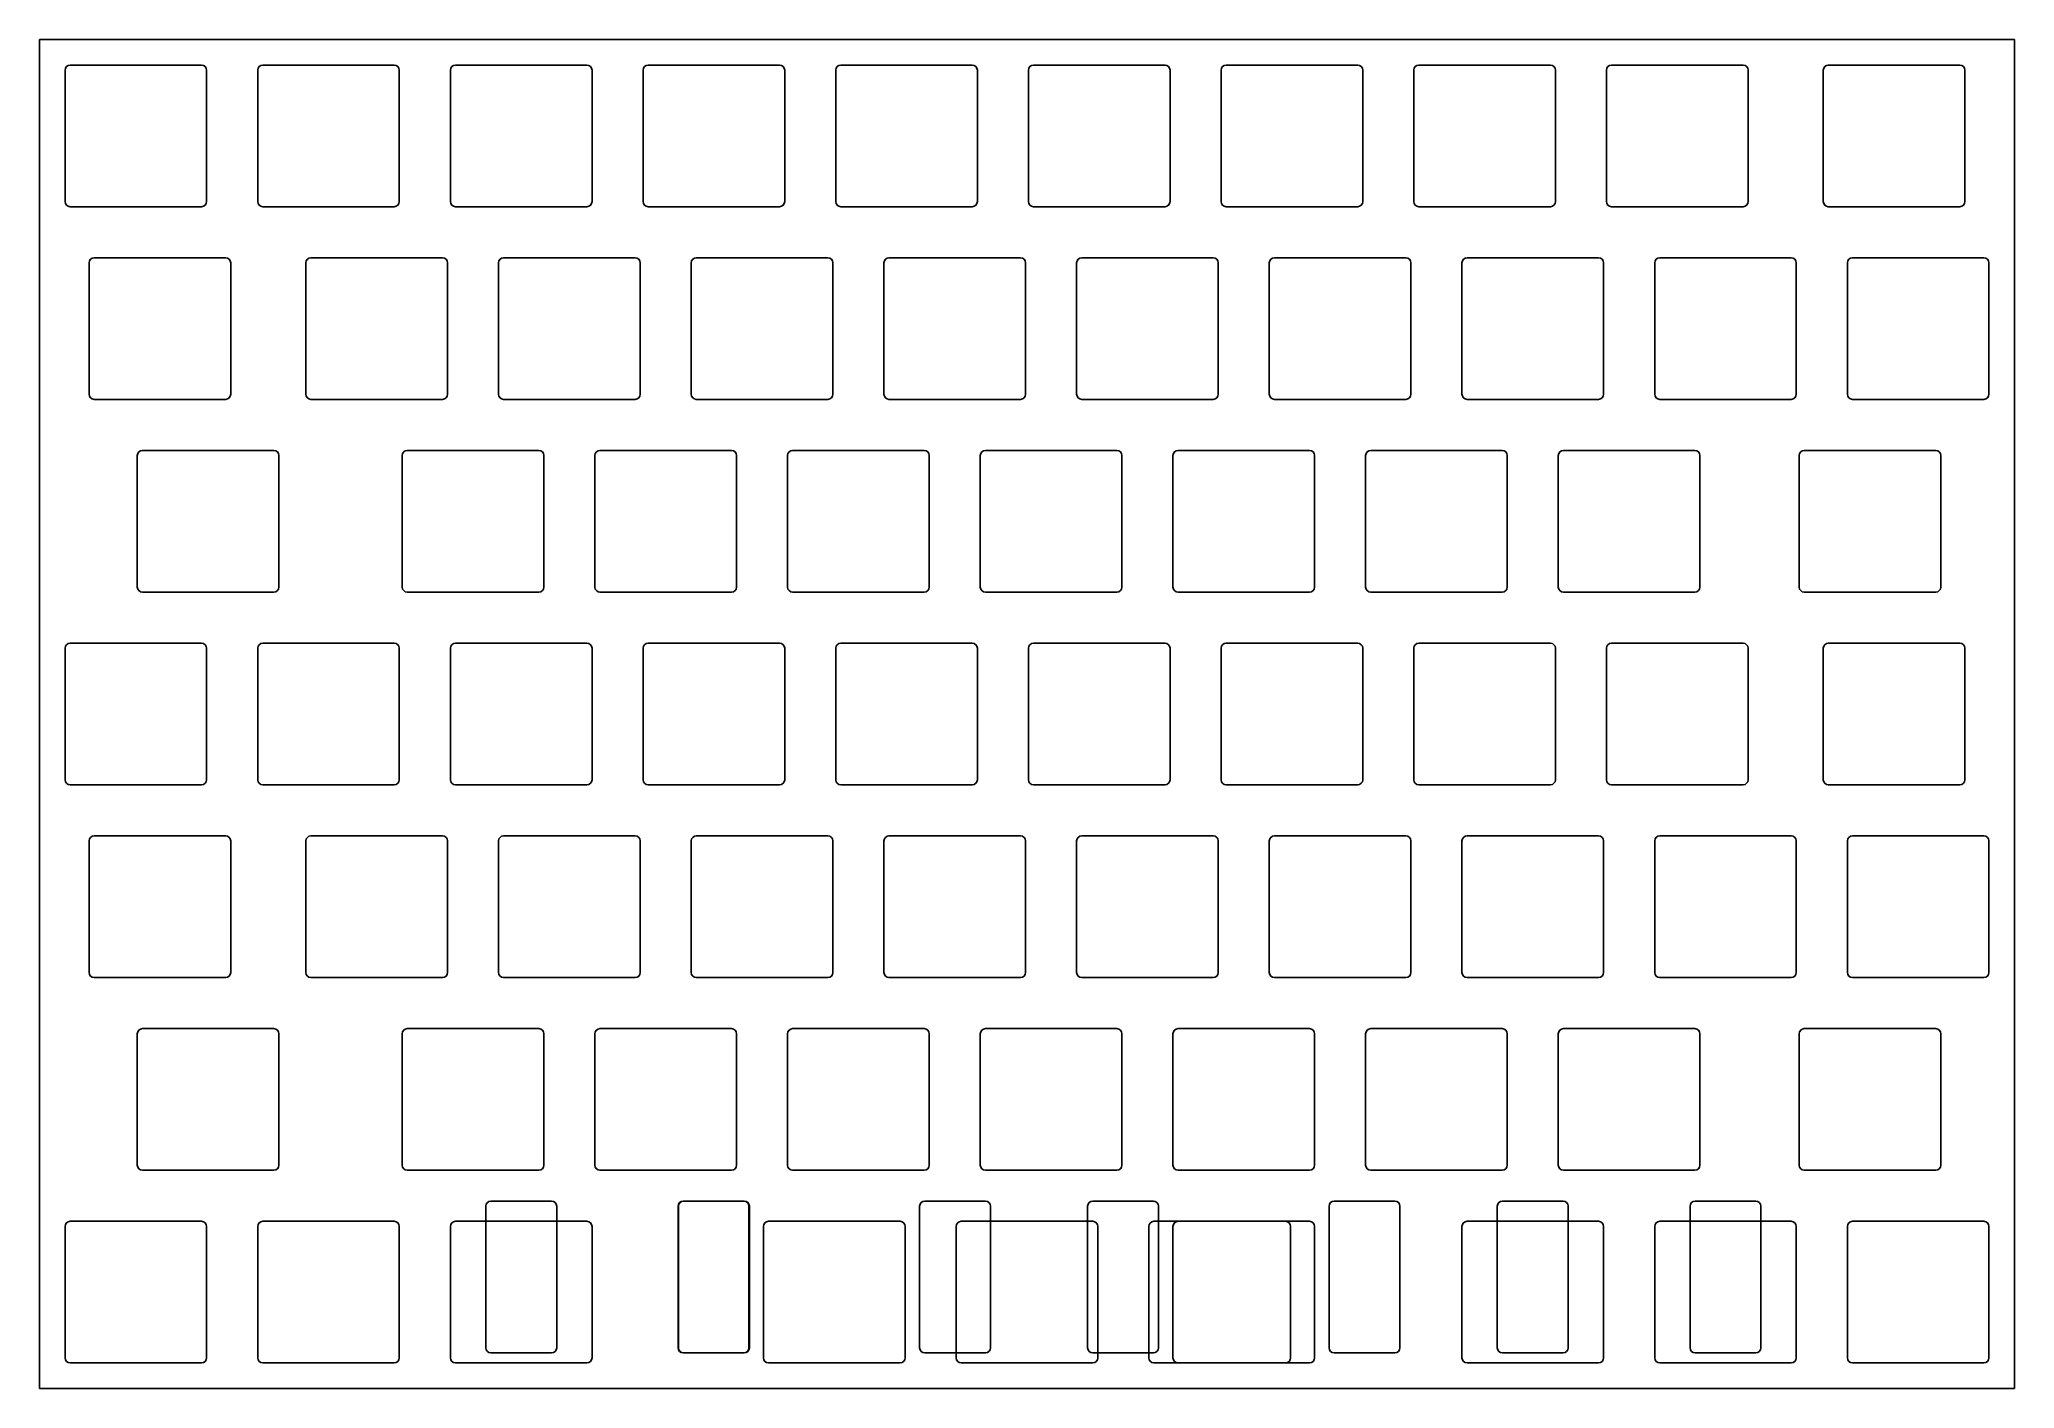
# Model space of a CAD drawing. Header units: millimetres. Extents: x 0 to 195, y -133 to 0.
import ezdxf

# ---------------------------------------------------------------- set-up
doc = ezdxf.new("R2010")
doc.units = ezdxf.units.MM

msp = doc.modelspace()

# ---------------------------------------------------------------- linework, layer by layer
for p, q in [((0, 0), (195.2625, 0)), ((0, 0), (0, -133.35)), ((195.2625, 0), (195.2625, -133.35)), ((2.525, -3.025), (2.525, -16.025)), ((3.025, -2.525), (16.025, -2.525)), ((16.525, -3.025), (16.525, -16.025)), ((21.575, -3.025), (21.575, -16.025)), ((22.075, -2.525), (35.075, -2.525)), ((35.575, -3.025), (35.575, -16.025)), ((40.625, -3.025), (40.625, -16.025)), ((41.125, -2.525), (54.125, -2.525)), ((54.625, -3.025), (54.625, -16.025)), ((59.675, -3.025), (59.675, -16.025)), ((60.175, -2.525), (73.175, -2.525)), ((73.675, -3.025), (73.675, -16.025)), ((78.725, -3.025), (78.725, -16.025)), ((79.225, -2.525), (92.225, -2.525)), ((92.725, -3.025), (92.725, -16.025)), ((97.775, -3.025), (97.775, -16.025)), ((98.275, -2.525), (111.275, -2.525)), ((111.775, -3.025), (111.775, -16.025)), ((116.825, -3.025), (116.825, -16.025)), ((117.325, -2.525), (130.325, -2.525)), ((130.825, -3.025), (130.825, -16.025)), ((135.875, -3.025), (135.875, -16.025)), ((136.375, -2.525), (149.375, -2.525)), ((149.875, -3.025), (149.875, -16.025)), ((154.925, -3.025), (154.925, -16.025)), ((155.425, -2.525), (168.425, -2.525)), ((168.925, -3.025), (168.925, -16.025)), ((176.35625, -3.025), (176.35625, -16.025)), ((176.85625, -2.525), (189.85625, -2.525)), ((190.35625, -3.025), (190.35625, -16.025)), ((3.025, -16.525), (16.025, -16.525)), ((22.075, -16.525), (35.075, -16.525)), ((41.125, -16.525), (54.125, -16.525)), ((60.175, -16.525), (73.175, -16.525)), ((79.225, -16.525), (92.225, -16.525)), ((98.275, -16.525), (111.275, -16.525)), ((117.325, -16.525), (130.325, -16.525)), ((136.375, -16.525), (149.375, -16.525)), ((155.425, -16.525), (168.425, -16.525)), ((176.85625, -16.525), (189.85625, -16.525)), ((4.90625, -22.075), (4.90625, -35.075)), ((5.40625, -21.575), (18.40625, -21.575)), ((18.90625, -22.075), (18.90625, -35.075)), ((26.3375, -22.075), (26.3375, -35.075)), ((26.8375, -21.575), (39.8375, -21.575)), ((40.3375, -22.075), (40.3375, -35.075)), ((45.3875, -22.075), (45.3875, -35.075)), ((45.8875, -21.575), (58.8875, -21.575)), ((59.3875, -22.075), (59.3875, -35.075)), ((64.4375, -22.075), (64.4375, -35.075)), ((64.9375, -21.575), (77.9375, -21.575)), ((78.4375, -22.075), (78.4375, -35.075)), ((83.4875, -22.075), (83.4875, -35.075)), ((83.9875, -21.575), (96.9875, -21.575)), ((97.4875, -22.075), (97.4875, -35.075)), ((102.5375, -22.075), (102.5375, -35.075)), ((103.0375, -21.575), (116.0375, -21.575)), ((116.5375, -22.075), (116.5375, -35.075)), ((121.5875, -22.075), (121.5875, -35.075)), ((122.0875, -21.575), (135.0875, -21.575)), ((135.5875, -22.075), (135.5875, -35.075)), ((140.6375, -22.075), (140.6375, -35.075)), ((141.1375, -21.575), (154.1375, -21.575)), ((154.6375, -22.075), (154.6375, -35.075)), ((159.6875, -22.075), (159.6875, -35.075)), ((160.1875, -21.575), (173.1875, -21.575)), ((173.6875, -22.075), (173.6875, -35.075)), ((178.7375, -22.075), (178.7375, -35.075)), ((179.2375, -21.575), (192.2375, -21.575)), ((192.7375, -22.075), (192.7375, -35.075)), ((5.40625, -35.575), (18.40625, -35.575)), ((26.8375, -35.575), (39.8375, -35.575)), ((45.8875, -35.575), (58.8875, -35.575)), ((64.9375, -35.575), (77.9375, -35.575)), ((83.9875, -35.575), (96.9875, -35.575)), ((103.0375, -35.575), (116.0375, -35.575)), ((122.0875, -35.575), (135.0875, -35.575)), ((141.1375, -35.575), (154.1375, -35.575)), ((160.1875, -35.575), (173.1875, -35.575)), ((179.2375, -35.575), (192.2375, -35.575)), ((10.16875, -40.625), (23.16875, -40.625)), ((36.3625, -40.625), (49.3625, -40.625)), ((55.4125, -40.625), (68.4125, -40.625)), ((74.4625, -40.625), (87.4625, -40.625)), ((93.5125, -40.625), (106.5125, -40.625)), ((112.5625, -40.625), (125.5625, -40.625)), ((131.6125, -40.625), (144.6125, -40.625)), ((150.6625, -40.625), (163.6625, -40.625)), ((174.475, -40.625), (187.475, -40.625)), ((9.66875, -41.125), (9.66875, -54.125)), ((23.66875, -41.125), (23.66875, -54.125)), ((35.8625, -41.125), (35.8625, -54.125)), ((49.8625, -41.125), (49.8625, -54.125)), ((54.9125, -41.125), (54.9125, -54.125)), ((68.9125, -41.125), (68.9125, -54.125)), ((73.9625, -41.125), (73.9625, -54.125)), ((87.9625, -41.125), (87.9625, -54.125)), ((93.0125, -41.125), (93.0125, -54.125)), ((107.0125, -41.125), (107.0125, -54.125)), ((112.0625, -41.125), (112.0625, -54.125)), ((126.0625, -41.125), (126.0625, -54.125)), ((131.1125, -41.125), (131.1125, -54.125)), ((145.1125, -41.125), (145.1125, -54.125)), ((150.1625, -41.125), (150.1625, -54.125)), ((164.1625, -41.125), (164.1625, -54.125)), ((173.975, -41.125), (173.975, -54.125)), ((187.975, -41.125), (187.975, -54.125)), ((10.16875, -54.625), (23.16875, -54.625)), ((36.3625, -54.625), (49.3625, -54.625)), ((55.4125, -54.625), (68.4125, -54.625)), ((74.4625, -54.625), (87.4625, -54.625)), ((93.5125, -54.625), (106.5125, -54.625)), ((112.5625, -54.625), (125.5625, -54.625)), ((131.6125, -54.625), (144.6125, -54.625)), ((150.6625, -54.625), (163.6625, -54.625)), ((174.475, -54.625), (187.475, -54.625)), ((2.525, -60.175), (2.525, -73.175)), ((3.025, -59.675), (16.025, -59.675)), ((16.525, -60.175), (16.525, -73.175)), ((21.575, -60.175), (21.575, -73.175)), ((22.075, -59.675), (35.075, -59.675)), ((35.575, -60.175), (35.575, -73.175)), ((40.625, -60.175), (40.625, -73.175)), ((41.125, -59.675), (54.125, -59.675)), ((54.625, -60.175), (54.625, -73.175)), ((59.675, -60.175), (59.675, -73.175)), ((60.175, -59.675), (73.175, -59.675)), ((73.675, -60.175), (73.675, -73.175)), ((78.725, -60.175), (78.725, -73.175)), ((79.225, -59.675), (92.225, -59.675)), ((92.725, -60.175), (92.725, -73.175)), ((97.775, -60.175), (97.775, -73.175)), ((98.275, -59.675), (111.275, -59.675)), ((111.775, -60.175), (111.775, -73.175)), ((116.825, -60.175), (116.825, -73.175)), ((117.325, -59.675), (130.325, -59.675)), ((130.825, -60.175), (130.825, -73.175)), ((135.875, -60.175), (135.875, -73.175)), ((136.375, -59.675), (149.375, -59.675)), ((149.875, -60.175), (149.875, -73.175)), ((154.925, -60.175), (154.925, -73.175)), ((155.425, -59.675), (168.425, -59.675)), ((168.925, -60.175), (168.925, -73.175)), ((176.35625, -60.175), (176.35625, -73.175)), ((176.85625, -59.675), (189.85625, -59.675)), ((190.35625, -60.175), (190.35625, -73.175)), ((3.025, -73.675), (16.025, -73.675)), ((22.075, -73.675), (35.075, -73.675)), ((41.125, -73.675), (54.125, -73.675)), ((60.175, -73.675), (73.175, -73.675)), ((79.225, -73.675), (92.225, -73.675)), ((98.275, -73.675), (111.275, -73.675)), ((117.325, -73.675), (130.325, -73.675)), ((136.375, -73.675), (149.375, -73.675)), ((155.425, -73.675), (168.425, -73.675)), ((176.85625, -73.675), (189.85625, -73.675)), ((4.90625, -79.225), (4.90625, -92.225)), ((5.40625, -78.725), (18.40625, -78.725)), ((18.90625, -79.225), (18.90625, -92.225)), ((26.3375, -79.225), (26.3375, -92.225)), ((26.8375, -78.725), (39.8375, -78.725)), ((40.3375, -79.225), (40.3375, -92.225)), ((45.3875, -79.225), (45.3875, -92.225)), ((45.8875, -78.725), (58.8875, -78.725)), ((59.3875, -79.225), (59.3875, -92.225)), ((64.4375, -79.225), (64.4375, -92.225)), ((64.9375, -78.725), (77.9375, -78.725)), ((78.4375, -79.225), (78.4375, -92.225)), ((83.4875, -79.225), (83.4875, -92.225)), ((83.9875, -78.725), (96.9875, -78.725)), ((97.4875, -79.225), (97.4875, -92.225)), ((102.5375, -79.225), (102.5375, -92.225)), ((103.0375, -78.725), (116.0375, -78.725)), ((116.5375, -79.225), (116.5375, -92.225)), ((121.5875, -79.225), (121.5875, -92.225)), ((122.0875, -78.725), (135.0875, -78.725)), ((135.5875, -79.225), (135.5875, -92.225)), ((140.6375, -79.225), (140.6375, -92.225)), ((141.1375, -78.725), (154.1375, -78.725)), ((154.6375, -79.225), (154.6375, -92.225)), ((159.6875, -79.225), (159.6875, -92.225)), ((160.1875, -78.725), (173.1875, -78.725)), ((173.6875, -79.225), (173.6875, -92.225)), ((178.7375, -79.225), (178.7375, -92.225)), ((179.2375, -78.725), (192.2375, -78.725)), ((192.7375, -79.225), (192.7375, -92.225)), ((5.40625, -92.725), (18.40625, -92.725)), ((26.8375, -92.725), (39.8375, -92.725)), ((45.8875, -92.725), (58.8875, -92.725)), ((64.9375, -92.725), (77.9375, -92.725)), ((83.9875, -92.725), (96.9875, -92.725)), ((103.0375, -92.725), (116.0375, -92.725)), ((122.0875, -92.725), (135.0875, -92.725)), ((141.1375, -92.725), (154.1375, -92.725)), ((160.1875, -92.725), (173.1875, -92.725)), ((179.2375, -92.725), (192.2375, -92.725)), ((9.66875, -98.275), (9.66875, -111.275)), ((10.16875, -97.775), (23.16875, -97.775)), ((23.66875, -98.275), (23.66875, -111.275)), ((35.8625, -98.275), (35.8625, -111.275)), ((36.3625, -97.775), (49.3625, -97.775)), ((49.8625, -98.275), (49.8625, -111.275)), ((54.9125, -98.275), (54.9125, -111.275)), ((55.4125, -97.775), (68.4125, -97.775)), ((68.9125, -98.275), (68.9125, -111.275)), ((73.9625, -98.275), (73.9625, -111.275)), ((74.4625, -97.775), (87.4625, -97.775)), ((87.9625, -98.275), (87.9625, -111.275)), ((93.0125, -98.275), (93.0125, -111.275)), ((93.5125, -97.775), (106.5125, -97.775)), ((107.0125, -98.275), (107.0125, -111.275)), ((112.0625, -98.275), (112.0625, -111.275)), ((112.5625, -97.775), (125.5625, -97.775)), ((126.0625, -98.275), (126.0625, -111.275)), ((131.1125, -98.275), (131.1125, -111.275)), ((131.6125, -97.775), (144.6125, -97.775)), ((145.1125, -98.275), (145.1125, -111.275)), ((150.1625, -98.275), (150.1625, -111.275)), ((150.6625, -97.775), (163.6625, -97.775)), ((164.1625, -98.275), (164.1625, -111.275)), ((173.975, -98.275), (173.975, -111.275)), ((174.475, -97.775), (187.475, -97.775)), ((187.975, -98.275), (187.975, -111.275)), ((10.16875, -111.775), (23.16875, -111.775)), ((36.3625, -111.775), (49.3625, -111.775)), ((55.4125, -111.775), (68.4125, -111.775)), ((74.4625, -111.775), (87.4625, -111.775)), ((93.5125, -111.775), (106.5125, -111.775)), ((112.5625, -111.775), (125.5625, -111.775)), ((131.6125, -111.775), (144.6125, -111.775)), ((150.6625, -111.775), (163.6625, -111.775)), ((174.475, -111.775), (187.475, -111.775)), ((50.63125, -114.825), (44.63125, -114.825)), ((69.64325, -114.825), (63.64325, -114.825)), ((69.68125, -114.825), (63.68125, -114.825)), ((93.51925, -114.825), (87.51925, -114.825)), ((110.1245, -114.825), (104.1245, -114.825)), ((134.0005, -114.825), (128.0005, -114.825)), ((150.63125, -114.825), (144.63125, -114.825)), ((169.68125, -114.825), (163.68125, -114.825)), ((3.025, -116.825), (16.025, -116.825)), ((3.025, -116.825), (16.025, -116.825)), ((3.025, -116.825), (16.025, -116.825)), ((22.075, -116.825), (35.075, -116.825)), ((22.075, -116.825), (35.075, -116.825)), ((22.075, -116.825), (35.075, -116.825)), ((41.125, -116.825), (54.125, -116.825)), ((41.125, -116.825), (54.125, -116.825)), ((44.13125, -129.325), (44.13125, -115.325)), ((51.13125, -129.325), (51.13125, -115.325)), ((63.14325, -129.325), (63.14325, -115.325)), ((63.18125, -129.325), (63.18125, -115.325)), ((70.14325, -129.325), (70.14325, -115.325)), ((70.18125, -129.325), (70.18125, -115.325)), ((72.08125, -116.825), (85.08125, -116.825)), ((87.01925, -129.325), (87.01925, -115.325)), ((91.13125, -116.825), (104.13125, -116.825)), ((94.01925, -129.325), (94.01925, -115.325)), ((103.6245, -129.325), (103.6245, -115.325)), ((110.18125, -116.825), (123.18125, -116.825)), ((110.6245, -129.325), (110.6245, -115.325)), ((112.5625, -116.825), (125.5625, -116.825)), ((127.5005, -129.325), (127.5005, -115.325)), ((134.5005, -129.325), (134.5005, -115.325)), ((141.1375, -116.825), (154.1375, -116.825)), ((144.13125, -129.325), (144.13125, -115.325)), ((151.13125, -129.325), (151.13125, -115.325)), ((160.1875, -116.825), (173.1875, -116.825)), ((160.1875, -116.825), (173.1875, -116.825)), ((163.18125, -129.325), (163.18125, -115.325)), ((170.18125, -129.325), (170.18125, -115.325)), ((179.2375, -116.825), (192.2375, -116.825)), ((179.2375, -116.825), (192.2375, -116.825)), ((179.2375, -116.825), (192.2375, -116.825)), ((2.525, -117.325), (2.525, -130.325)), ((2.525, -117.325), (2.525, -130.325)), ((2.525, -117.325), (2.525, -130.325)), ((16.525, -117.325), (16.525, -130.325)), ((16.525, -117.325), (16.525, -130.325)), ((16.525, -117.325), (16.525, -130.325)), ((21.575, -117.325), (21.575, -130.325)), ((21.575, -117.325), (21.575, -130.325)), ((21.575, -117.325), (21.575, -130.325)), ((35.575, -117.325), (35.575, -130.325)), ((35.575, -117.325), (35.575, -130.325)), ((35.575, -117.325), (35.575, -130.325)), ((40.625, -117.325), (40.625, -130.325)), ((40.625, -117.325), (40.625, -130.325)), ((54.625, -117.325), (54.625, -130.325)), ((54.625, -117.325), (54.625, -130.325)), ((71.58125, -117.325), (71.58125, -130.325)), ((85.58125, -117.325), (85.58125, -130.325)), ((90.63125, -117.325), (90.63125, -130.325)), ((104.63125, -117.325), (104.63125, -130.325)), ((109.68125, -117.325), (109.68125, -130.325)), ((112.0625, -117.325), (112.0625, -130.325)), ((123.68125, -117.325), (123.68125, -130.325)), ((126.0625, -117.325), (126.0625, -130.325)), ((140.6375, -117.325), (140.6375, -130.325)), ((154.6375, -117.325), (154.6375, -130.325)), ((159.6875, -117.325), (159.6875, -130.325)), ((159.6875, -117.325), (159.6875, -130.325)), ((173.6875, -117.325), (173.6875, -130.325)), ((173.6875, -117.325), (173.6875, -130.325)), ((178.7375, -117.325), (178.7375, -130.325)), ((178.7375, -117.325), (178.7375, -130.325)), ((178.7375, -117.325), (178.7375, -130.325)), ((192.7375, -117.325), (192.7375, -130.325)), ((192.7375, -117.325), (192.7375, -130.325)), ((192.7375, -117.325), (192.7375, -130.325)), ((3.025, -130.825), (16.025, -130.825)), ((3.025, -130.825), (16.025, -130.825)), ((3.025, -130.825), (16.025, -130.825)), ((22.075, -130.825), (35.075, -130.825)), ((22.075, -130.825), (35.075, -130.825)), ((22.075, -130.825), (35.075, -130.825)), ((41.125, -130.825), (54.125, -130.825)), ((41.125, -130.825), (54.125, -130.825)), ((50.63125, -129.825), (44.63125, -129.825)), ((69.64325, -129.825), (63.64325, -129.825)), ((69.68125, -129.825), (63.68125, -129.825)), ((72.08125, -130.825), (85.08125, -130.825)), ((93.51925, -129.825), (87.51925, -129.825)), ((91.13125, -130.825), (104.13125, -130.825)), ((110.1245, -129.825), (104.1245, -129.825)), ((110.18125, -130.825), (123.18125, -130.825)), ((112.5625, -130.825), (125.5625, -130.825)), ((134.0005, -129.825), (128.0005, -129.825)), ((141.1375, -130.825), (154.1375, -130.825)), ((150.63125, -129.825), (144.63125, -129.825)), ((160.1875, -130.825), (173.1875, -130.825)), ((160.1875, -130.825), (173.1875, -130.825)), ((169.68125, -129.825), (163.68125, -129.825)), ((179.2375, -130.825), (192.2375, -130.825)), ((179.2375, -130.825), (192.2375, -130.825)), ((179.2375, -130.825), (192.2375, -130.825)), ((0, -133.35), (195.2625, -133.35))]:
    msp.add_line(p, q)
for centre, start, end in [((3.025, -3.025), 90, 180), ((16.025, -3.025), 0, 90), ((22.075, -3.025), 90, 180), ((35.075, -3.025), 0, 90), ((41.125, -3.025), 90, 180), ((54.125, -3.025), 0, 90), ((60.175, -3.025), 90, 180), ((73.175, -3.025), 0, 90), ((79.225, -3.025), 90, 180), ((92.225, -3.025), 0, 90), ((98.275, -3.025), 90, 180), ((111.275, -3.025), 0, 90), ((117.325, -3.025), 90, 180), ((130.325, -3.025), 0, 90), ((136.375, -3.025), 90, 180), ((149.375, -3.025), 0, 90), ((155.425, -3.025), 90, 180), ((168.425, -3.025), 0, 90), ((176.85625, -3.025), 90, 180), ((189.85625, -3.025), 0, 90), ((3.025, -16.025), 180, 270), ((16.025, -16.025), 270, 360), ((22.075, -16.025), 180, 270), ((35.075, -16.025), 270, 360), ((41.125, -16.025), 180, 270), ((54.125, -16.025), 270, 360), ((60.175, -16.025), 180, 270), ((73.175, -16.025), 270, 360), ((79.225, -16.025), 180, 270), ((92.225, -16.025), 270, 360), ((98.275, -16.025), 180, 270), ((111.275, -16.025), 270, 360), ((117.325, -16.025), 180, 270), ((130.325, -16.025), 270, 360), ((136.375, -16.025), 180, 270), ((149.375, -16.025), 270, 360), ((155.425, -16.025), 180, 270), ((168.425, -16.025), 270, 360), ((176.85625, -16.025), 180, 270), ((189.85625, -16.025), 270, 360), ((5.40625, -22.075), 90, 180), ((18.40625, -22.075), 0, 90), ((26.8375, -22.075), 90, 180), ((39.8375, -22.075), 0, 90), ((45.8875, -22.075), 90, 180), ((58.8875, -22.075), 0, 90), ((64.9375, -22.075), 90, 180), ((77.9375, -22.075), 0, 90), ((83.9875, -22.075), 90, 180), ((96.9875, -22.075), 0, 90), ((103.0375, -22.075), 90, 180), ((116.0375, -22.075), 0, 90), ((122.0875, -22.075), 90, 180), ((135.0875, -22.075), 0, 90), ((141.1375, -22.075), 90, 180), ((154.1375, -22.075), 0, 90), ((160.1875, -22.075), 90, 180), ((173.1875, -22.075), 0, 90), ((179.2375, -22.075), 90, 180), ((192.2375, -22.075), 0, 90), ((5.40625, -35.075), 180, 270), ((18.40625, -35.075), 270, 360), ((26.8375, -35.075), 180, 270), ((39.8375, -35.075), 270, 360), ((45.8875, -35.075), 180, 270), ((58.8875, -35.075), 270, 360), ((64.9375, -35.075), 180, 270), ((77.9375, -35.075), 270, 360), ((83.9875, -35.075), 180, 270), ((96.9875, -35.075), 270, 360), ((103.0375, -35.075), 180, 270), ((116.0375, -35.075), 270, 360), ((122.0875, -35.075), 180, 270), ((135.0875, -35.075), 270, 360), ((141.1375, -35.075), 180, 270), ((154.1375, -35.075), 270, 360), ((160.1875, -35.075), 180, 270), ((173.1875, -35.075), 270, 360), ((179.2375, -35.075), 180, 270), ((192.2375, -35.075), 270, 360), ((10.16875, -41.125), 90, 180), ((23.16875, -41.125), 0, 90), ((36.3625, -41.125), 90, 180), ((49.3625, -41.125), 0, 90), ((55.4125, -41.125), 90, 180), ((68.4125, -41.125), 0, 90), ((74.4625, -41.125), 90, 180), ((87.4625, -41.125), 0, 90), ((93.5125, -41.125), 90, 180), ((106.5125, -41.125), 0, 90), ((112.5625, -41.125), 90, 180), ((125.5625, -41.125), 0, 90), ((131.6125, -41.125), 90, 180), ((144.6125, -41.125), 0, 90), ((150.6625, -41.125), 90, 180), ((163.6625, -41.125), 0, 90), ((174.475, -41.125), 90, 180), ((187.475, -41.125), 0, 90), ((10.16875, -54.125), 180, 270), ((23.16875, -54.125), 270, 360), ((36.3625, -54.125), 180, 270), ((49.3625, -54.125), 270, 360), ((55.4125, -54.125), 180, 270), ((68.4125, -54.125), 270, 360), ((74.4625, -54.125), 180, 270), ((87.4625, -54.125), 270, 360), ((93.5125, -54.125), 180, 270), ((106.5125, -54.125), 270, 360), ((112.5625, -54.125), 180, 270), ((125.5625, -54.125), 270, 360), ((131.6125, -54.125), 180, 270), ((144.6125, -54.125), 270, 360), ((150.6625, -54.125), 180, 270), ((163.6625, -54.125), 270, 360), ((174.475, -54.125), 180, 270), ((187.475, -54.125), 270, 360), ((3.025, -60.175), 90, 180), ((16.025, -60.175), 0, 90), ((22.075, -60.175), 90, 180), ((35.075, -60.175), 0, 90), ((41.125, -60.175), 90, 180), ((54.125, -60.175), 0, 90), ((60.175, -60.175), 90, 180), ((73.175, -60.175), 0, 90), ((79.225, -60.175), 90, 180), ((92.225, -60.175), 0, 90), ((98.275, -60.175), 90, 180), ((111.275, -60.175), 0, 90), ((117.325, -60.175), 90, 180), ((130.325, -60.175), 0, 90), ((136.375, -60.175), 90, 180), ((149.375, -60.175), 0, 90), ((155.425, -60.175), 90, 180), ((168.425, -60.175), 0, 90), ((176.85625, -60.175), 90, 180), ((189.85625, -60.175), 0, 90), ((3.025, -73.175), 180, 270), ((16.025, -73.175), 270, 360), ((22.075, -73.175), 180, 270), ((35.075, -73.175), 270, 360), ((41.125, -73.175), 180, 270), ((54.125, -73.175), 270, 360), ((60.175, -73.175), 180, 270), ((73.175, -73.175), 270, 360), ((79.225, -73.175), 180, 270), ((92.225, -73.175), 270, 360), ((98.275, -73.175), 180, 270), ((111.275, -73.175), 270, 360), ((117.325, -73.175), 180, 270), ((130.325, -73.175), 270, 360), ((136.375, -73.175), 180, 270), ((149.375, -73.175), 270, 360), ((155.425, -73.175), 180, 270), ((168.425, -73.175), 270, 360), ((176.85625, -73.175), 180, 270), ((189.85625, -73.175), 270, 360), ((5.40625, -79.225), 90, 180), ((18.40625, -79.225), 0, 90), ((26.8375, -79.225), 90, 180), ((39.8375, -79.225), 0, 90), ((45.8875, -79.225), 90, 180), ((58.8875, -79.225), 0, 90), ((64.9375, -79.225), 90, 180), ((77.9375, -79.225), 0, 90), ((83.9875, -79.225), 90, 180), ((96.9875, -79.225), 0, 90), ((103.0375, -79.225), 90, 180), ((116.0375, -79.225), 0, 90), ((122.0875, -79.225), 90, 180), ((135.0875, -79.225), 0, 90), ((141.1375, -79.225), 90, 180), ((154.1375, -79.225), 0, 90), ((160.1875, -79.225), 90, 180), ((173.1875, -79.225), 0, 90), ((179.2375, -79.225), 90, 180), ((192.2375, -79.225), 0, 90), ((5.40625, -92.225), 180, 270), ((18.40625, -92.225), 270, 360), ((26.8375, -92.225), 180, 270), ((39.8375, -92.225), 270, 360), ((45.8875, -92.225), 180, 270), ((58.8875, -92.225), 270, 360), ((64.9375, -92.225), 180, 270), ((77.9375, -92.225), 270, 360), ((83.9875, -92.225), 180, 270), ((96.9875, -92.225), 270, 360), ((103.0375, -92.225), 180, 270), ((116.0375, -92.225), 270, 360), ((122.0875, -92.225), 180, 270), ((135.0875, -92.225), 270, 360), ((141.1375, -92.225), 180, 270), ((154.1375, -92.225), 270, 360), ((160.1875, -92.225), 180, 270), ((173.1875, -92.225), 270, 360), ((179.2375, -92.225), 180, 270), ((192.2375, -92.225), 270, 360), ((10.16875, -98.275), 90, 180), ((23.16875, -98.275), 0, 90), ((36.3625, -98.275), 90, 180), ((49.3625, -98.275), 0, 90), ((55.4125, -98.275), 90, 180), ((68.4125, -98.275), 0, 90), ((74.4625, -98.275), 90, 180), ((87.4625, -98.275), 0, 90), ((93.5125, -98.275), 90, 180), ((106.5125, -98.275), 0, 90), ((112.5625, -98.275), 90, 180), ((125.5625, -98.275), 0, 90), ((131.6125, -98.275), 90, 180), ((144.6125, -98.275), 0, 90), ((150.6625, -98.275), 90, 180), ((163.6625, -98.275), 0, 90), ((174.475, -98.275), 90, 180), ((187.475, -98.275), 0, 90), ((10.16875, -111.275), 180, 270), ((23.16875, -111.275), 270, 360), ((36.3625, -111.275), 180, 270), ((49.3625, -111.275), 270, 360), ((55.4125, -111.275), 180, 270), ((68.4125, -111.275), 270, 360), ((74.4625, -111.275), 180, 270), ((87.4625, -111.275), 270, 360), ((93.5125, -111.275), 180, 270), ((106.5125, -111.275), 270, 360), ((112.5625, -111.275), 180, 270), ((125.5625, -111.275), 270, 360), ((131.6125, -111.275), 180, 270), ((144.6125, -111.275), 270, 360), ((150.6625, -111.275), 180, 270), ((163.6625, -111.275), 270, 360), ((174.475, -111.275), 180, 270), ((187.475, -111.275), 270, 360), ((44.63125, -115.325), 90, 180), ((50.63125, -115.325), 0, 90), ((63.64325, -115.325), 90, 180), ((63.68125, -115.325), 90, 180), ((69.64325, -115.325), 0, 90), ((69.68125, -115.325), 0, 90), ((87.51925, -115.325), 90, 180), ((93.51925, -115.325), 0, 90), ((104.1245, -115.325), 90, 180), ((110.1245, -115.325), 0, 90), ((128.0005, -115.325), 90, 180), ((134.0005, -115.325), 0, 90), ((144.63125, -115.325), 90, 180), ((150.63125, -115.325), 0, 90), ((163.68125, -115.325), 90, 180), ((169.68125, -115.325), 0, 90), ((3.025, -117.325), 90, 180), ((3.025, -117.325), 90, 180), ((3.025, -117.325), 90, 180), ((16.025, -117.325), 0, 90), ((16.025, -117.325), 0, 90), ((16.025, -117.325), 0, 90), ((22.075, -117.325), 90, 180), ((22.075, -117.325), 90, 180), ((22.075, -117.325), 90, 180), ((35.075, -117.325), 0, 90), ((35.075, -117.325), 0, 90), ((35.075, -117.325), 0, 90), ((41.125, -117.325), 90, 180), ((41.125, -117.325), 90, 180), ((54.125, -117.325), 0, 90), ((54.125, -117.325), 0, 90), ((72.08125, -117.325), 90, 180), ((85.08125, -117.325), 0, 90), ((91.13125, -117.325), 90, 180), ((104.13125, -117.325), 0, 90), ((110.18125, -117.325), 90, 180), ((112.5625, -117.325), 90, 180), ((123.18125, -117.325), 0, 90), ((125.5625, -117.325), 0, 90), ((141.1375, -117.325), 90, 180), ((154.1375, -117.325), 0, 90), ((160.1875, -117.325), 90, 180), ((160.1875, -117.325), 90, 180), ((173.1875, -117.325), 0, 90), ((173.1875, -117.325), 0, 90), ((179.2375, -117.325), 90, 180), ((179.2375, -117.325), 90, 180), ((179.2375, -117.325), 90, 180), ((192.2375, -117.325), 0, 90), ((192.2375, -117.325), 0, 90), ((192.2375, -117.325), 0, 90), ((3.025, -130.325), 180, 270), ((3.025, -130.325), 180, 270), ((3.025, -130.325), 180, 270), ((16.025, -130.325), 270, 360), ((16.025, -130.325), 270, 360), ((16.025, -130.325), 270, 360), ((22.075, -130.325), 180, 270), ((22.075, -130.325), 180, 270), ((22.075, -130.325), 180, 270), ((35.075, -130.325), 270, 360), ((35.075, -130.325), 270, 360), ((35.075, -130.325), 270, 360), ((41.125, -130.325), 180, 270), ((41.125, -130.325), 180, 270), ((44.63125, -129.325), -180, -90), ((50.63125, -129.325), -90, 0), ((54.125, -130.325), 270, 360), ((54.125, -130.325), 270, 360), ((63.64325, -129.325), -180, -90), ((63.68125, -129.325), -180, -90), ((69.64325, -129.325), -90, 0), ((69.68125, -129.325), -90, 0), ((72.08125, -130.325), 180, 270), ((85.08125, -130.325), 270, 360), ((87.51925, -129.325), -180, -90), ((91.13125, -130.325), 180, 270), ((93.51925, -129.325), -90, 0), ((104.1245, -129.325), -180, -90), ((104.13125, -130.325), 270, 360), ((110.18125, -130.325), 180, 270), ((110.1245, -129.325), -90, 0), ((112.5625, -130.325), 180, 270), ((123.18125, -130.325), 270, 360), ((125.5625, -130.325), 270, 360), ((128.0005, -129.325), -180, -90), ((134.0005, -129.325), -90, 0), ((141.1375, -130.325), 180, 270), ((144.63125, -129.325), -180, -90), ((150.63125, -129.325), -90, 0), ((154.1375, -130.325), 270, 360), ((160.1875, -130.325), 180, 270), ((160.1875, -130.325), 180, 270), ((163.68125, -129.325), -180, -90), ((169.68125, -129.325), -90, 0), ((173.1875, -130.325), 270, 360), ((173.1875, -130.325), 270, 360), ((179.2375, -130.325), 180, 270), ((179.2375, -130.325), 180, 270), ((179.2375, -130.325), 180, 270), ((192.2375, -130.325), 270, 360), ((192.2375, -130.325), 270, 360), ((192.2375, -130.325), 270, 360)]:
    msp.add_arc(centre, 0.5, start, end)

doc.saveas('drawing.dxf')
